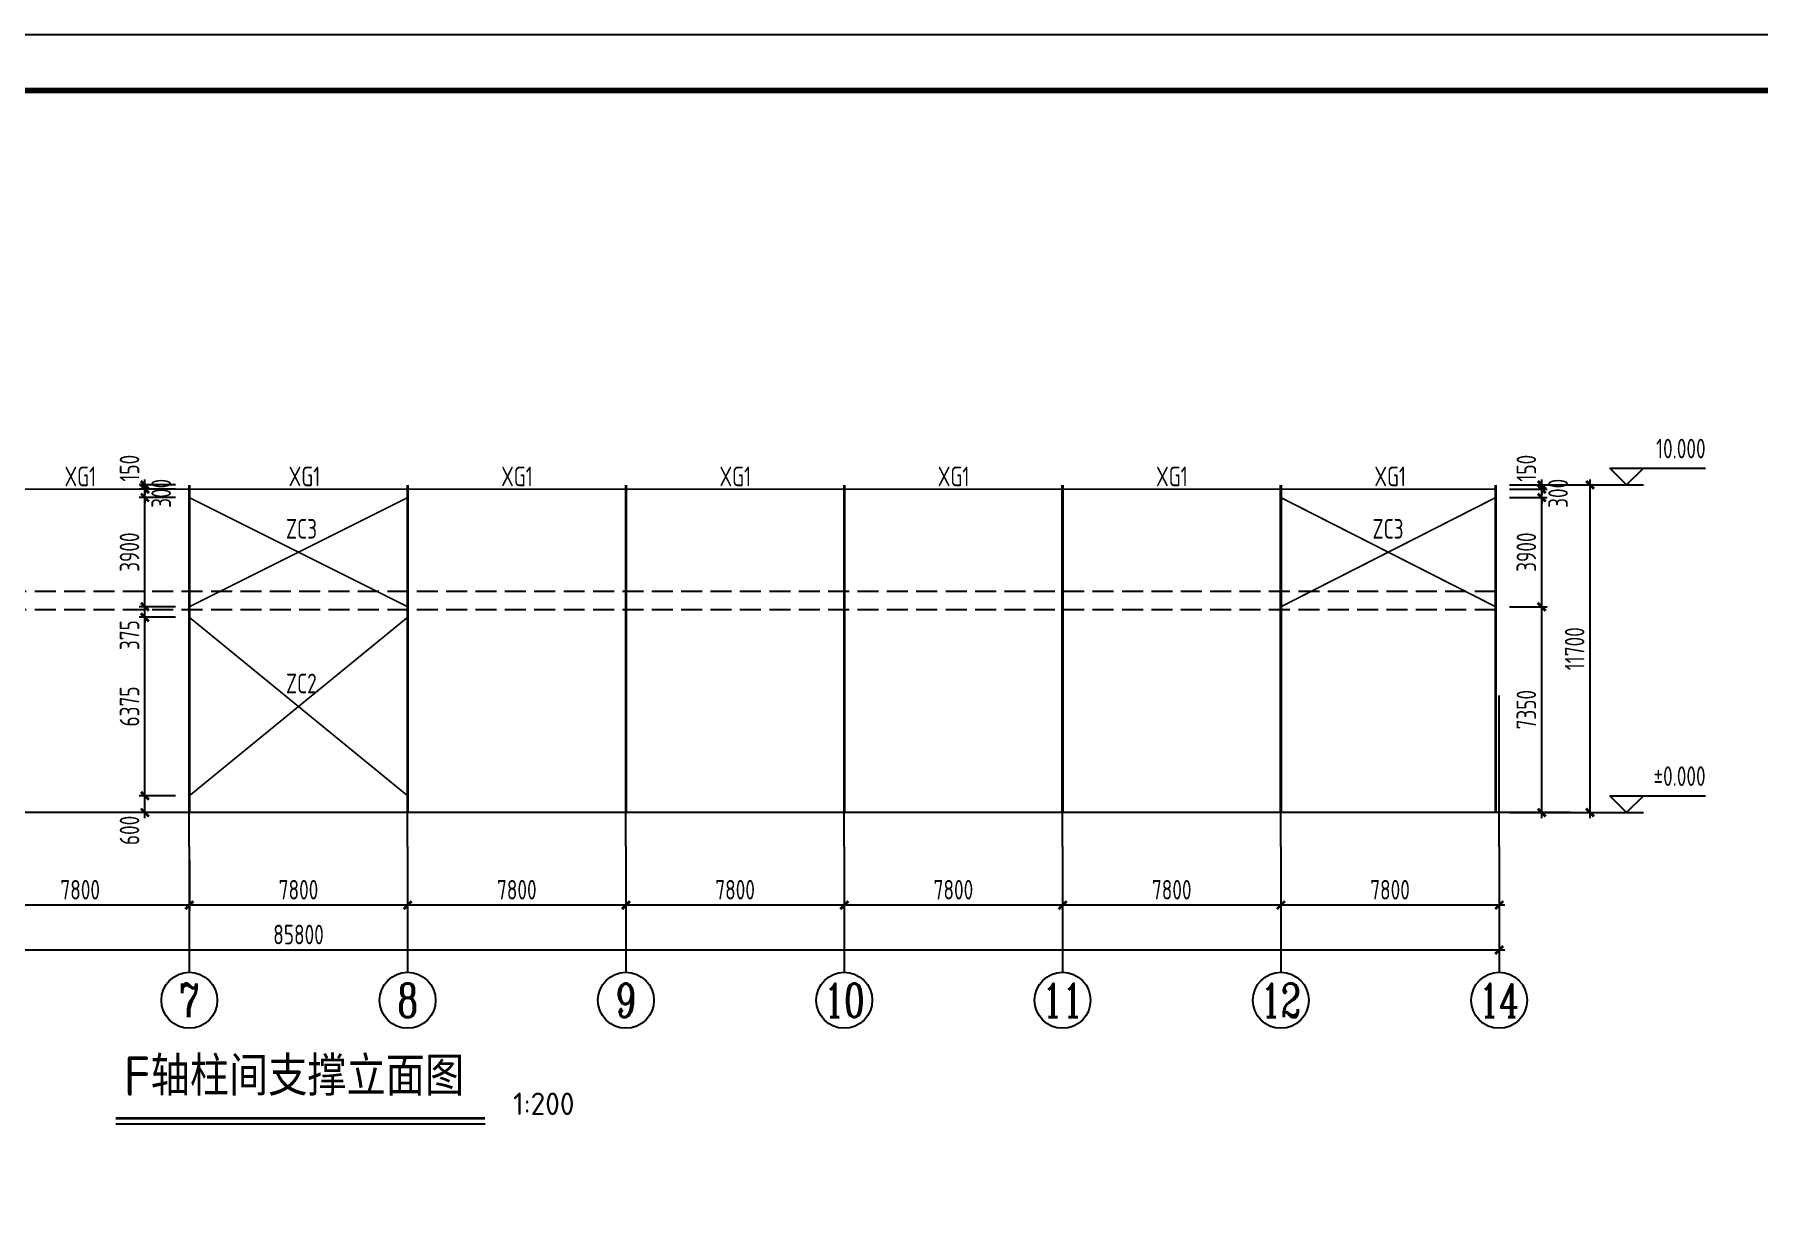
# Model space of a CAD drawing. Extents: x -2746917 to -971774, y -3334247 to -3250358.
# Drawn here: x -1665518 to -1634718, y -3295173 to -3274173 of the extents above; entities that cross this region are included whole.
import ezdxf
from ezdxf.enums import TextEntityAlignment as Align

# ---------------------------------------------------------------- set-up
doc = ezdxf.new("R2010")
doc.units = 0
doc.header["$LTSCALE"] = 1000
doc.header["$MEASUREMENT"] = 0
doc.header["$PDMODE"] = 35
doc.linetypes.add('DASH', pattern=[0.35, 0.25, -0.1])
doc.linetypes.add('DOTE', pattern=[2.42, 2, -0.2, 0.02, -0.2])
doc.layers.get('0').update_dxf_attribs({"linetype": 'CONTINUOUS'})
doc.layers.get('Defpoints').update_dxf_attribs({"linetype": 'CONTINUOUS'})
for name, color, linetype in [('AXIS', 253, 'DOTE'), ('DIM', 3, 'CONTINUOUS'), ('NUM', 7, 'CONTINUOUS'), ('PUB_TITLE', 4, 'CONTINUOUS'), ('REIN', 1, 'CONTINUOUS'), ('TEXT', 7, 'CONTINUOUS'), ('THIN', 7, 'CONTINUOUS')]:
    doc.layers.add(name, color=color, linetype=linetype)
doc.layers.add('yichutu', color=7, linetype='CONTINUOUS', true_color=0xffffff, plot=False)
doc.styles.add('TSSD_Axis', font='Complex.shx', dxfattribs={"width": 0.7, "bigfont": 'hztxt.shx'})
doc.styles.add('TSSD_Dimension', font='tssdeng.shx', dxfattribs={"width": 0.75, "bigfont": 'Hztxt.shx'})
doc.styles.add('TSSD_Label', font='tssdeng.shx', dxfattribs={"width": 0.75, "bigfont": 'hztxt.shx'})
doc.styles.add('TSSD_Norm', font='tssdeng.shx', dxfattribs={"width": 0.75, "bigfont": 'hztxt.shx'})
doc.styles.add('TSSD_Rein', font='Tssdeng.shx', dxfattribs={"width": 0.75, "bigfont": 'hztxt.shx'})
doc.dimstyles.new('TSSD_200_100', dxfattribs={"dimtxt": 350, "dimasz": 100, "dimexe": 100, "dimexo": 250, "dimgap": 100, "dimtad": 1, "dimdec": 0, "dimlfac": 2, "dimzin": 0, "dimdsep": 46, "dimtxsty": 'TSSD_Dimension', "dimblk": 'ARCHTICK', "dimcen": 0, "dimdle": 100, "dimclrt": 7, "dimadec": 0, "dimazin": 0, "dimtfac": 1, "dimtdec": 0, "dimtix": 1, "dimtmove": 2, "dimatfit": 3, "dimfxl": 1, "dimtolj": 1, "dimtzin": 0, "dimarcsym": 0})

# ---------------------------------------------------------------- blocks, each defined once
blk = doc.blocks.new('ts_axno')
at = {"color": 0, "linetype": 'ByBlock', "lineweight": -2}
blk.add_circle((0, 0), 0.5, dxfattribs=at)
at = {"color": 0, "linetype": 'ByBlock', "lineweight": -2, "style": 'TSSD_Axis', "width": 0.7}
blk.add_attdef('A', text='', height=0.6, dxfattribs=at).set_placement((0, 0), align=Align.MIDDLE_CENTER)
blk = doc.blocks.new('_ArchTick')
at = {"color": 0, "const_width": 0.5}
blk.add_lwpolyline([(-0.71, -0.71), (0.71, 0.71)], dxfattribs=at)
blk = doc.blocks.new('*D1898')
at = {"layer": 'Defpoints', "color": 0, "ltscale": 1.5}
for p in [(-1647151, -3288672), (-1643251, -3288672), (-1647151, -3289720)]:
    blk.add_point(p, dxfattribs=at)
at = {"layer": 'DIM', "color": 0, "lineweight": -2, "ltscale": 1.5}
for p, q in [((-1647151, -3288922), (-1647151, -3289820)), ((-1643251, -3288922), (-1643251, -3289820)), ((-1643151, -3289720), (-1647251, -3289720))]:
    blk.add_line(p, q, dxfattribs=at)
at = {"layer": 'DIM', "color": 0, "lineweight": -2, "ltscale": 1.5, "xscale": 100, "yscale": 100, "zscale": 100, "rotation": 180}
blk.add_blockref('_ArchTick', (-1647151, -3289720), dxfattribs=at)
at = {"layer": 'DIM', "color": 0, "lineweight": -2, "ltscale": 1.5, "xscale": 100, "yscale": 100, "zscale": 100}
blk.add_blockref('_ArchTick', (-1643251, -3289720), dxfattribs=at)
at = {"layer": 'DIM', "color": 7, "ltscale": 1.5, "insert": (-1645201, -3289445), "char_height": 350, "attachment_point": 5, "style": 'TSSD_Dimension'}
blk.add_mtext('\\A1;7800', dxfattribs=at)
blk = doc.blocks.new('*D1899')
at = {"layer": 'Defpoints', "color": 0, "ltscale": 1.5}
for p in [(-1651051, -3288672), (-1647151, -3288672), (-1651051, -3289720)]:
    blk.add_point(p, dxfattribs=at)
at = {"layer": 'DIM', "color": 0, "lineweight": -2, "ltscale": 1.5}
for p, q in [((-1651051, -3288922), (-1651051, -3289820)), ((-1647151, -3288922), (-1647151, -3289820)), ((-1647051, -3289720), (-1651151, -3289720))]:
    blk.add_line(p, q, dxfattribs=at)
at = {"layer": 'DIM', "color": 0, "lineweight": -2, "ltscale": 1.5, "xscale": 100, "yscale": 100, "zscale": 100, "rotation": 180}
blk.add_blockref('_ArchTick', (-1651051, -3289720), dxfattribs=at)
at = {"layer": 'DIM', "color": 0, "lineweight": -2, "ltscale": 1.5, "xscale": 100, "yscale": 100, "zscale": 100}
blk.add_blockref('_ArchTick', (-1647151, -3289720), dxfattribs=at)
at = {"layer": 'DIM', "color": 7, "ltscale": 1.5, "insert": (-1649101, -3289445), "char_height": 350, "attachment_point": 5, "style": 'TSSD_Dimension'}
blk.add_mtext('\\A1;7800', dxfattribs=at)
blk = doc.blocks.new('*D1900')
at = {"layer": 'Defpoints', "color": 0, "ltscale": 1.5}
for p in [(-1654951, -3288672), (-1651051, -3288672), (-1654951, -3289720)]:
    blk.add_point(p, dxfattribs=at)
at = {"layer": 'DIM', "color": 0, "lineweight": -2, "ltscale": 1.5}
for p, q in [((-1654951, -3288922), (-1654951, -3289820)), ((-1651051, -3288922), (-1651051, -3289820)), ((-1650951, -3289720), (-1655051, -3289720))]:
    blk.add_line(p, q, dxfattribs=at)
at = {"layer": 'DIM', "color": 0, "lineweight": -2, "ltscale": 1.5, "xscale": 100, "yscale": 100, "zscale": 100, "rotation": 180}
blk.add_blockref('_ArchTick', (-1654951, -3289720), dxfattribs=at)
at = {"layer": 'DIM', "color": 0, "lineweight": -2, "ltscale": 1.5, "xscale": 100, "yscale": 100, "zscale": 100}
blk.add_blockref('_ArchTick', (-1651051, -3289720), dxfattribs=at)
at = {"layer": 'DIM', "color": 7, "ltscale": 1.5, "insert": (-1653001, -3289445), "char_height": 350, "attachment_point": 5, "style": 'TSSD_Dimension'}
blk.add_mtext('\\A1;7800', dxfattribs=at)
blk = doc.blocks.new('*D1901')
at = {"layer": 'Defpoints', "color": 0, "ltscale": 1.5}
for p in [(-1658851, -3288672), (-1654951, -3288672), (-1658851, -3289720)]:
    blk.add_point(p, dxfattribs=at)
at = {"layer": 'DIM', "color": 0, "lineweight": -2, "ltscale": 1.5}
for p, q in [((-1658851, -3288922), (-1658851, -3289820)), ((-1654951, -3288922), (-1654951, -3289820)), ((-1654851, -3289720), (-1658951, -3289720))]:
    blk.add_line(p, q, dxfattribs=at)
at = {"layer": 'DIM', "color": 0, "lineweight": -2, "ltscale": 1.5, "xscale": 100, "yscale": 100, "zscale": 100, "rotation": 180}
blk.add_blockref('_ArchTick', (-1658851, -3289720), dxfattribs=at)
at = {"layer": 'DIM', "color": 0, "lineweight": -2, "ltscale": 1.5, "xscale": 100, "yscale": 100, "zscale": 100}
blk.add_blockref('_ArchTick', (-1654951, -3289720), dxfattribs=at)
at = {"layer": 'DIM', "color": 7, "ltscale": 1.5, "insert": (-1656901, -3289445), "char_height": 350, "attachment_point": 5, "style": 'TSSD_Dimension'}
blk.add_mtext('\\A1;7800', dxfattribs=at)
blk = doc.blocks.new('*D1902')
at = {"layer": 'Defpoints', "color": 0, "ltscale": 1.5}
for p in [(-1662751, -3288672), (-1658851, -3288672), (-1662751, -3289720)]:
    blk.add_point(p, dxfattribs=at)
at = {"layer": 'DIM', "color": 0, "lineweight": -2, "ltscale": 1.5}
for p, q in [((-1662751, -3288922), (-1662751, -3289820)), ((-1658851, -3288922), (-1658851, -3289820)), ((-1658751, -3289720), (-1662851, -3289720))]:
    blk.add_line(p, q, dxfattribs=at)
at = {"layer": 'DIM', "color": 0, "lineweight": -2, "ltscale": 1.5, "xscale": 100, "yscale": 100, "zscale": 100, "rotation": 180}
blk.add_blockref('_ArchTick', (-1662751, -3289720), dxfattribs=at)
at = {"layer": 'DIM', "color": 0, "lineweight": -2, "ltscale": 1.5, "xscale": 100, "yscale": 100, "zscale": 100}
blk.add_blockref('_ArchTick', (-1658851, -3289720), dxfattribs=at)
at = {"layer": 'DIM', "color": 7, "ltscale": 1.5, "insert": (-1660801, -3289445), "char_height": 350, "attachment_point": 5, "style": 'TSSD_Dimension'}
blk.add_mtext('\\A1;7800', dxfattribs=at)
blk = doc.blocks.new('*D1903')
at = {"layer": 'Defpoints', "color": 0, "ltscale": 1.5}
for p in [(-1666651, -3288672), (-1662751, -3288672), (-1666651, -3289720)]:
    blk.add_point(p, dxfattribs=at)
at = {"layer": 'DIM', "color": 0, "lineweight": -2, "ltscale": 1.5}
for p, q in [((-1666651, -3288922), (-1666651, -3289820)), ((-1662751, -3288922), (-1662751, -3289820)), ((-1662651, -3289720), (-1666751, -3289720))]:
    blk.add_line(p, q, dxfattribs=at)
at = {"layer": 'DIM', "color": 0, "lineweight": -2, "ltscale": 1.5, "xscale": 100, "yscale": 100, "zscale": 100, "rotation": 180}
blk.add_blockref('_ArchTick', (-1666651, -3289720), dxfattribs=at)
at = {"layer": 'DIM', "color": 0, "lineweight": -2, "ltscale": 1.5, "xscale": 100, "yscale": 100, "zscale": 100}
blk.add_blockref('_ArchTick', (-1662751, -3289720), dxfattribs=at)
at = {"layer": 'DIM', "color": 7, "ltscale": 1.5, "insert": (-1664701, -3289445), "char_height": 350, "attachment_point": 5, "style": 'TSSD_Dimension'}
blk.add_mtext('\\A1;7800', dxfattribs=at)
blk = doc.blocks.new('*D1908')
at = {"layer": 'Defpoints', "color": 0, "ltscale": 1.5}
for p in [(-1682251, -3288672), (-1639351, -3288672), (-1639351, -3290520)]:
    blk.add_point(p, dxfattribs=at)
at = {"layer": 'DIM', "color": 0, "lineweight": -2, "ltscale": 1.5}
for p, q in [((-1682251, -3288922), (-1682251, -3290620)), ((-1639351, -3288922), (-1639351, -3290620)), ((-1682351, -3290520), (-1639251, -3290520))]:
    blk.add_line(p, q, dxfattribs=at)
at = {"layer": 'DIM', "color": 0, "lineweight": -2, "ltscale": 1.5, "xscale": 100, "yscale": 100, "zscale": 100, "rotation": 180}
blk.add_blockref('_ArchTick', (-1682251, -3290520), dxfattribs=at)
at = {"layer": 'DIM', "color": 0, "lineweight": -2, "ltscale": 1.5, "xscale": 100, "yscale": 100, "zscale": 100}
blk.add_blockref('_ArchTick', (-1639351, -3290520), dxfattribs=at)
at = {"layer": 'DIM', "color": 7, "ltscale": 1.5, "insert": (-1660801, -3290245), "char_height": 350, "attachment_point": 5, "style": 'TSSD_Dimension'}
blk.add_mtext('\\A1;85800', dxfattribs=at)
blk = doc.blocks.new('*D1909')
at = {"layer": 'Defpoints', "color": 0, "ltscale": 1.5}
for p in [(-1643251, -3288672), (-1639351, -3288672), (-1643251, -3289720)]:
    blk.add_point(p, dxfattribs=at)
at = {"layer": 'DIM', "color": 0, "lineweight": -2, "ltscale": 1.5}
for p, q in [((-1643251, -3288922), (-1643251, -3289820)), ((-1639351, -3288922), (-1639351, -3289820)), ((-1639251, -3289720), (-1643351, -3289720))]:
    blk.add_line(p, q, dxfattribs=at)
at = {"layer": 'DIM', "color": 0, "lineweight": -2, "ltscale": 1.5, "xscale": 100, "yscale": 100, "zscale": 100, "rotation": 180}
blk.add_blockref('_ArchTick', (-1643251, -3289720), dxfattribs=at)
at = {"layer": 'DIM', "color": 0, "lineweight": -2, "ltscale": 1.5, "xscale": 100, "yscale": 100, "zscale": 100}
blk.add_blockref('_ArchTick', (-1639351, -3289720), dxfattribs=at)
at = {"layer": 'DIM', "color": 7, "ltscale": 1.5, "insert": (-1641301, -3289445), "char_height": 350, "attachment_point": 5, "style": 'TSSD_Dimension'}
blk.add_mtext('\\A1;7800', dxfattribs=at)
blk = doc.blocks.new('*D1915')
at = {"layer": 'Defpoints', "color": 0, "ltscale": 1.5}
for p in [(-1639414, -3284392), (-1638591, -3284392), (-1639414, -3288067)]:
    blk.add_point(p, dxfattribs=at)
at = {"layer": 'DIM', "color": 0, "lineweight": -2, "ltscale": 1.5}
for p, q in [((-1639164, -3284392), (-1638491, -3284392)), ((-1638591, -3288167), (-1638591, -3284292)), ((-1639164, -3288067), (-1638491, -3288067))]:
    blk.add_line(p, q, dxfattribs=at)
at = {"layer": 'DIM', "color": 0, "lineweight": -2, "ltscale": 1.5, "xscale": 100, "yscale": 100, "zscale": 100}
for p, rotation in [((-1638591, -3284392), 90), ((-1638591, -3288067), 270)]:
    blk.add_blockref('_ArchTick', p, dxfattribs=dict(at, rotation=rotation))
at = {"layer": 'DIM', "color": 7, "ltscale": 1.5, "insert": (-1638866, -3286230), "char_height": 350, "attachment_point": 5, "rotation": 90, "style": 'TSSD_Dimension'}
blk.add_mtext('\\A1;7350', dxfattribs=at)
blk = doc.blocks.new('*D1916')
at = {"layer": 'Defpoints', "color": 0, "ltscale": 1.5}
for p in [(-1639414, -3282442), (-1638591, -3282442), (-1639414, -3284392)]:
    blk.add_point(p, dxfattribs=at)
at = {"layer": 'DIM', "color": 0, "lineweight": -2, "ltscale": 1.5}
for p, q in [((-1639164, -3282442), (-1638491, -3282442)), ((-1638591, -3284492), (-1638591, -3282342)), ((-1639164, -3284392), (-1638491, -3284392))]:
    blk.add_line(p, q, dxfattribs=at)
at = {"layer": 'DIM', "color": 0, "lineweight": -2, "ltscale": 1.5, "xscale": 100, "yscale": 100, "zscale": 100}
for p, rotation in [((-1638591, -3282442), 90), ((-1638591, -3284392), 270)]:
    blk.add_blockref('_ArchTick', p, dxfattribs=dict(at, rotation=rotation))
at = {"layer": 'DIM', "color": 7, "ltscale": 1.5, "insert": (-1638866, -3283417), "char_height": 350, "attachment_point": 5, "rotation": 90, "style": 'TSSD_Dimension'}
blk.add_mtext('\\A1;3900', dxfattribs=at)
blk = doc.blocks.new('*D1917')
at = {"layer": 'Defpoints', "color": 0, "ltscale": 1.5}
for p in [(-1639414, -3282292), (-1638591, -3282292), (-1639414, -3282442)]:
    blk.add_point(p, dxfattribs=at)
at = {"layer": 'DIM', "color": 0, "lineweight": -2, "ltscale": 1.5}
for p, q in [((-1639164, -3282292), (-1638491, -3282292)), ((-1638591, -3282292), (-1638591, -3282192)), ((-1638591, -3282442), (-1638591, -3282292)), ((-1639164, -3282442), (-1638491, -3282442)), ((-1638591, -3282442), (-1638591, -3282542))]:
    blk.add_line(p, q, dxfattribs=at)
at = {"layer": 'DIM', "color": 0, "lineweight": -2, "ltscale": 1.5, "xscale": 100, "yscale": 100, "zscale": 100}
for p, rotation in [((-1638591, -3282292), 270), ((-1638591, -3282442), 90)]:
    blk.add_blockref('_ArchTick', p, dxfattribs=dict(at, rotation=rotation))
at = {"layer": 'DIM', "color": 7, "ltscale": 1.5, "insert": (-1638299, -3282367), "char_height": 350, "attachment_point": 5, "rotation": 90, "style": 'TSSD_Dimension'}
blk.add_mtext('\\A1;300', dxfattribs=at)
blk = doc.blocks.new('*D1918')
at = {"layer": 'Defpoints', "color": 0, "ltscale": 1.5}
for p in [(-1639414, -3282217), (-1639414, -3282292), (-1638591, -3282217)]:
    blk.add_point(p, dxfattribs=at)
at = {"layer": 'DIM', "color": 0, "lineweight": -2, "ltscale": 1.5}
for p, q in [((-1639164, -3282217), (-1638491, -3282217)), ((-1639164, -3282292), (-1638491, -3282292)), ((-1638591, -3282217), (-1638591, -3282117)), ((-1638591, -3282292), (-1638591, -3282217)), ((-1638591, -3282292), (-1638591, -3282392))]:
    blk.add_line(p, q, dxfattribs=at)
at = {"layer": 'DIM', "color": 0, "lineweight": -2, "ltscale": 1.5, "xscale": 100, "yscale": 100, "zscale": 100}
for p, rotation in [((-1638591, -3282217), 270), ((-1638591, -3282292), 90)]:
    blk.add_blockref('_ArchTick', p, dxfattribs=dict(at, rotation=rotation))
at = {"layer": 'DIM', "color": 7, "ltscale": 1.5, "insert": (-1638866, -3281918), "char_height": 350, "attachment_point": 5, "rotation": 90, "style": 'TSSD_Dimension'}
blk.add_mtext('\\A1;150', dxfattribs=at)
blk = doc.blocks.new('*D1919')
at = {"layer": 'Defpoints', "color": 0, "ltscale": 1.5}
for p in [(-1639414, -3282217), (-1637728, -3282217), (-1639414, -3288067)]:
    blk.add_point(p, dxfattribs=at)
at = {"layer": 'DIM', "color": 0, "lineweight": -2, "ltscale": 1.5}
for p, q in [((-1639164, -3282217), (-1637628, -3282217)), ((-1637728, -3288167), (-1637728, -3282117)), ((-1639164, -3288067), (-1637628, -3288067))]:
    blk.add_line(p, q, dxfattribs=at)
at = {"layer": 'DIM', "color": 0, "lineweight": -2, "ltscale": 1.5, "xscale": 100, "yscale": 100, "zscale": 100}
for p, rotation in [((-1637728, -3282217), 90), ((-1637728, -3288067), 270)]:
    blk.add_blockref('_ArchTick', p, dxfattribs=dict(at, rotation=rotation))
at = {"layer": 'DIM', "color": 7, "ltscale": 1.5, "insert": (-1638003, -3285142), "char_height": 350, "attachment_point": 5, "rotation": 90, "style": 'TSSD_Dimension'}
blk.add_mtext('\\A1;11700', dxfattribs=at)
blk = doc.blocks.new('*D1920')
at = {"layer": 'Defpoints', "color": 0, "ltscale": 1.5}
for p in [(-1663545, -3287767), (-1662751, -3287767), (-1662751, -3288067)]:
    blk.add_point(p, dxfattribs=at)
at = {"layer": 'DIM', "color": 0, "lineweight": -2, "ltscale": 1.5}
for p, q in [((-1663001, -3287767), (-1663645, -3287767)), ((-1663545, -3288167), (-1663545, -3287667)), ((-1663001, -3288067), (-1663645, -3288067))]:
    blk.add_line(p, q, dxfattribs=at)
at = {"layer": 'DIM', "color": 0, "lineweight": -2, "ltscale": 1.5, "xscale": 100, "yscale": 100, "zscale": 100}
for p, rotation in [((-1663545, -3287767), 90), ((-1663545, -3288067), 270)]:
    blk.add_blockref('_ArchTick', p, dxfattribs=dict(at, rotation=rotation))
at = {"layer": 'DIM', "color": 7, "ltscale": 1.5, "insert": (-1663820, -3288386), "char_height": 350, "attachment_point": 5, "rotation": 90, "style": 'TSSD_Dimension'}
blk.add_mtext('\\A1;600', dxfattribs=at)
blk = doc.blocks.new('*D1921')
at = {"layer": 'Defpoints', "color": 0, "ltscale": 1.5}
for p in [(-1663545, -3284580), (-1662751, -3284580), (-1662751, -3287767)]:
    blk.add_point(p, dxfattribs=at)
at = {"layer": 'DIM', "color": 0, "lineweight": -2, "ltscale": 1.5}
for p, q in [((-1663001, -3284580), (-1663645, -3284580)), ((-1663545, -3287867), (-1663545, -3284480)), ((-1663001, -3287767), (-1663645, -3287767))]:
    blk.add_line(p, q, dxfattribs=at)
at = {"layer": 'DIM', "color": 0, "lineweight": -2, "ltscale": 1.5, "xscale": 100, "yscale": 100, "zscale": 100}
for p, rotation in [((-1663545, -3284580), 90), ((-1663545, -3287767), 270)]:
    blk.add_blockref('_ArchTick', p, dxfattribs=dict(at, rotation=rotation))
at = {"layer": 'DIM', "color": 7, "ltscale": 1.5, "insert": (-1663820, -3286173), "char_height": 350, "attachment_point": 5, "rotation": 90, "style": 'TSSD_Dimension'}
blk.add_mtext('\\A1;6375', dxfattribs=at)
blk = doc.blocks.new('*D1922')
at = {"layer": 'Defpoints', "color": 0, "ltscale": 1.5}
for p in [(-1663545, -3284392), (-1662751, -3284392), (-1662751, -3284580)]:
    blk.add_point(p, dxfattribs=at)
at = {"layer": 'DIM', "color": 0, "lineweight": -2, "ltscale": 1.5}
for p, q in [((-1663001, -3284392), (-1663645, -3284392)), ((-1663545, -3284392), (-1663545, -3284292)), ((-1663545, -3284580), (-1663545, -3284392)), ((-1663001, -3284580), (-1663645, -3284580)), ((-1663545, -3284580), (-1663545, -3284680))]:
    blk.add_line(p, q, dxfattribs=at)
at = {"layer": 'DIM', "color": 0, "lineweight": -2, "ltscale": 1.5, "xscale": 100, "yscale": 100, "zscale": 100}
for p, rotation in [((-1663545, -3284392), 270), ((-1663545, -3284580), 90)]:
    blk.add_blockref('_ArchTick', p, dxfattribs=dict(at, rotation=rotation))
at = {"layer": 'DIM', "color": 7, "ltscale": 1.5, "insert": (-1663820, -3284899), "char_height": 350, "attachment_point": 5, "rotation": 90, "style": 'TSSD_Dimension'}
blk.add_mtext('\\A1;375', dxfattribs=at)
blk = doc.blocks.new('*D1923')
at = {"layer": 'Defpoints', "color": 0, "ltscale": 1.5}
for p in [(-1663545, -3282442), (-1662751, -3282442), (-1662751, -3284392)]:
    blk.add_point(p, dxfattribs=at)
at = {"layer": 'DIM', "color": 0, "lineweight": -2, "ltscale": 1.5}
for p, q in [((-1663001, -3282442), (-1663645, -3282442)), ((-1663545, -3284492), (-1663545, -3282342)), ((-1663001, -3284392), (-1663645, -3284392))]:
    blk.add_line(p, q, dxfattribs=at)
at = {"layer": 'DIM', "color": 0, "lineweight": -2, "ltscale": 1.5, "xscale": 100, "yscale": 100, "zscale": 100}
for p, rotation in [((-1663545, -3282442), 90), ((-1663545, -3284392), 270)]:
    blk.add_blockref('_ArchTick', p, dxfattribs=dict(at, rotation=rotation))
at = {"layer": 'DIM', "color": 7, "ltscale": 1.5, "insert": (-1663820, -3283417), "char_height": 350, "attachment_point": 5, "rotation": 90, "style": 'TSSD_Dimension'}
blk.add_mtext('\\A1;3900', dxfattribs=at)
blk = doc.blocks.new('*D1924')
at = {"layer": 'Defpoints', "color": 0, "ltscale": 1.5}
for p in [(-1663545, -3282292), (-1662751, -3282292), (-1662751, -3282442)]:
    blk.add_point(p, dxfattribs=at)
at = {"layer": 'DIM', "color": 0, "lineweight": -2, "ltscale": 1.5}
for p, q in [((-1663001, -3282292), (-1663645, -3282292)), ((-1663545, -3282292), (-1663545, -3282192)), ((-1663545, -3282442), (-1663545, -3282292)), ((-1663001, -3282442), (-1663645, -3282442)), ((-1663545, -3282442), (-1663545, -3282542))]:
    blk.add_line(p, q, dxfattribs=at)
at = {"layer": 'DIM', "color": 0, "lineweight": -2, "ltscale": 1.5, "xscale": 100, "yscale": 100, "zscale": 100}
for p, rotation in [((-1663545, -3282292), 270), ((-1663545, -3282442), 90)]:
    blk.add_blockref('_ArchTick', p, dxfattribs=dict(at, rotation=rotation))
at = {"layer": 'DIM', "color": 7, "ltscale": 1.5, "insert": (-1663254, -3282367), "char_height": 350, "attachment_point": 5, "rotation": 90, "style": 'TSSD_Dimension'}
blk.add_mtext('\\A1;300', dxfattribs=at)
blk = doc.blocks.new('*D1925')
at = {"layer": 'Defpoints', "color": 0, "ltscale": 1.5}
for p in [(-1663545, -3282217), (-1662751, -3282217), (-1662751, -3282292)]:
    blk.add_point(p, dxfattribs=at)
at = {"layer": 'DIM', "color": 0, "lineweight": -2, "ltscale": 1.5}
for p, q in [((-1663001, -3282217), (-1663645, -3282217)), ((-1663001, -3282292), (-1663645, -3282292)), ((-1663545, -3282217), (-1663545, -3282117)), ((-1663545, -3282292), (-1663545, -3282217)), ((-1663545, -3282292), (-1663545, -3282392))]:
    blk.add_line(p, q, dxfattribs=at)
at = {"layer": 'DIM', "color": 0, "lineweight": -2, "ltscale": 1.5, "xscale": 100, "yscale": 100, "zscale": 100}
for p, rotation in [((-1663545, -3282217), 270), ((-1663545, -3282292), 90)]:
    blk.add_blockref('_ArchTick', p, dxfattribs=dict(at, rotation=rotation))
at = {"layer": 'DIM', "color": 7, "ltscale": 1.5, "insert": (-1663820, -3281918), "char_height": 350, "attachment_point": 5, "rotation": 90, "style": 'TSSD_Dimension'}
blk.add_mtext('\\A1;150', dxfattribs=at)
blk = doc.blocks.new('yct-891-420-89100-42000-100-2004.0')
at = {"layer": 'yichutu', "color": 7, "true_color": 0xffffff}
blk.add_lwpolyline([(0, 0), (0, 42000), (89100, 42000), (89100, 0)], close=True, dxfattribs=at)
blk = doc.blocks.new('A$C440D491C')
at = {"layer": 'PUB_TITLE'}
blk.add_lwpolyline([(0, 0), (0, 42000), (89100, 42000), (89100, 0)], close=True, dxfattribs=at)
at = {"layer": 'PUB_TITLE', "const_width": 100}
blk.add_lwpolyline([(88100, 1000), (88100, 41000), (713, 41000), (713, 1000), (88100, 1000)], dxfattribs=at)

msp = doc.modelspace()

# ---------------------------------------------------------------- linework, layer by layer
at = {"layer": 'AXIS', "ltscale": 1.5}
for p, q in [((-1662751.34, -3288672.17), (-1662751.34, -3285977.46)), ((-1658851.34, -3288672.17), (-1658851.34, -3285977.46)), ((-1654951.34, -3288672.17), (-1654951.34, -3285977.46)), ((-1651051.34, -3288672.17), (-1651051.34, -3285977.46)), ((-1647151.34, -3288672.17), (-1647151.34, -3285977.46)), ((-1643251.34, -3288672.17), (-1643251.34, -3285977.46)), ((-1639351.34, -3288672.17), (-1639351.34, -3285977.46))]:
    msp.add_line(p, q, dxfattribs=at)
at = {"layer": 'DIM', "color": 252, "linetype": 'DASH', "ltscale": 1.5}
for p, q in [((-1639413.84, -3284120.2), (-1682188.84, -3284120.2)), ((-1639413.84, -3284445.2), (-1682188.84, -3284445.2))]:
    msp.add_line(p, q, dxfattribs=at)
at = {"layer": 'NUM', "ltscale": 1.5}
for p, q in [((-1662751.34, -3288672.17), (-1662751.34, -3290919.81)), ((-1658851.34, -3288672.17), (-1658851.34, -3290919.81)), ((-1654951.34, -3288672.17), (-1654951.34, -3290919.81)), ((-1651051.34, -3288672.17), (-1651051.34, -3290919.81)), ((-1647151.34, -3288672.17), (-1647151.34, -3290919.81)), ((-1643251.34, -3288672.17), (-1643251.34, -3290919.81)), ((-1639351.34, -3288672.17), (-1639351.34, -3290919.81))]:
    msp.add_line(p, q, dxfattribs=at)
at = {"layer": 'NUM', "color": 0, "linetype": 'ByBlock', "const_width": 50}
msp.add_lwpolyline([(-1664066.69, -3293525.69), (-1657468.99, -3293525.69)], dxfattribs=at)
at = {"layer": 'NUM', "color": 0, "linetype": 'ByBlock'}
msp.add_lwpolyline([(-1664066.69, -3293625.69), (-1657468.99, -3293625.69)], dxfattribs=at)
at = {"layer": 'REIN', "color": 0, "ltscale": 0.1}
msp.add_line((-1638079.05, -3288067.2), (-1682846.02, -3288067.2), dxfattribs=at)
at = {"layer": 'REIN', "color": 4, "const_width": 30}
msp.add_lwpolyline([(-1639413.84, -3282292.2), (-1682188.84, -3282292.2)], dxfattribs=at)
at = {"layer": 'REIN', "color": 0, "ltscale": 0.1, "const_width": 50}
for points in [[(-1662751.34, -3288067.2), (-1662751.34, -3282217.2)], [(-1658851.34, -3288067.2), (-1658851.34, -3282217.2)], [(-1654951.34, -3288067.2), (-1654951.34, -3282217.2)], [(-1651051.34, -3288067.2), (-1651051.34, -3282217.2)], [(-1647151.34, -3288067.2), (-1647151.34, -3282217.2)], [(-1643251.34, -3288067.2), (-1643251.34, -3282217.2)], [(-1639413.84, -3288067.2), (-1639413.84, -3282217.2)]]:
    msp.add_lwpolyline(points, dxfattribs=at)
at = {"layer": 'REIN'}
for points in [[(-1662751.34, -3282442.2, 30, 30, 0), (-1658851.34, -3284392.2, 30, 30, 0)], [(-1658851.34, -3282442.2, 30, 30, 0), (-1662751.34, -3284392.2, 30, 30, 0)], [(-1639413.84, -3282442.2, 30, 30, 0), (-1643251.34, -3284392.2, 30, 30, 0)], [(-1643251.34, -3282442.2, 30, 30, 0), (-1639413.84, -3284392.2, 30, 30, 0)], [(-1662751.34, -3284579.7, 30, 30, 0), (-1658851.34, -3287767.2, 30, 30, 0)], [(-1658851.34, -3284579.7, 30, 30, 0), (-1662751.34, -3287767.2, 30, 30, 0)]]:
    msp.add_lwpolyline(points, format="xyseb", dxfattribs=at)
at = {"layer": 'THIN'}
for p, q in [((-1637073.93, -3282217.2), (-1637373.93, -3281917.2)), ((-1637373.93, -3281917.2), (-1636773.93, -3281917.2)), ((-1637073.93, -3282217.2), (-1636773.93, -3281917.2)), ((-1636773.93, -3281917.2), (-1635663.36, -3281917.2)), ((-1637728.25, -3282217.2), (-1636773.93, -3282217.2)), ((-1637073.93, -3282217.2), (-1637073.93, -3282217.2)), ((-1637073.93, -3288067.2), (-1637373.93, -3287767.2)), ((-1637373.93, -3287767.2), (-1636773.93, -3287767.2)), ((-1637073.93, -3288067.2), (-1636773.93, -3287767.2)), ((-1636773.93, -3287767.2), (-1635663.36, -3287767.2)), ((-1637728.25, -3288067.2), (-1636773.93, -3288067.2)), ((-1637073.93, -3288067.2), (-1637073.93, -3288067.2))]:
    msp.add_line(p, q, dxfattribs=at)

# ---------------------------------------------------------------- block references
at = {"ltscale": 1.5}
msp.add_blockref('A$C440D491C', (-1687492.07, -3316173.05), dxfattribs=at)
at = {"layer": 'NUM'}
ref = msp.add_blockref('ts_axno', (-1662751.34, -3291419.81), dxfattribs=dict(at, xscale=1000, yscale=1000, zscale=1000))
ref.add_attrib('7', '7', dxfattribs={"height": 600, "style": 'TSSD_Axis', "width": 0.7}).set_placement((-1662751.34, -3291419.81), align=Align.MIDDLE_CENTER)
ref = msp.add_blockref('ts_axno', (-1658851.34, -3291419.81), dxfattribs=dict(at, xscale=1000, yscale=1000, zscale=1000))
ref.add_attrib('8', '8', dxfattribs={"height": 600, "style": 'TSSD_Axis', "width": 0.7}).set_placement((-1658851.34, -3291419.81), align=Align.MIDDLE_CENTER)
ref = msp.add_blockref('ts_axno', (-1654951.34, -3291419.81), dxfattribs=dict(at, xscale=1000, yscale=1000, zscale=1000))
ref.add_attrib('9', '9', dxfattribs={"height": 600, "style": 'TSSD_Axis', "width": 0.7}).set_placement((-1654951.34, -3291419.81), align=Align.MIDDLE_CENTER)
ref = msp.add_blockref('ts_axno', (-1651051.34, -3291419.81), dxfattribs=dict(at, xscale=1000, yscale=1000, zscale=1000))
ref.add_attrib('10', '10', dxfattribs={"height": 600, "style": 'TSSD_Axis', "width": 0.7}).set_placement((-1651051.34, -3291419.81), align=Align.MIDDLE_CENTER)
ref = msp.add_blockref('ts_axno', (-1647151.34, -3291419.81), dxfattribs=dict(at, xscale=1000, yscale=1000, zscale=1000))
ref.add_attrib('11', '11', dxfattribs={"height": 600, "style": 'TSSD_Axis', "width": 0.7}).set_placement((-1647151.34, -3291419.81), align=Align.MIDDLE_CENTER)
ref = msp.add_blockref('ts_axno', (-1643251.34, -3291419.81), dxfattribs=dict(at, xscale=1000, yscale=1000, zscale=1000))
ref.add_attrib('12', '12', dxfattribs={"height": 600, "style": 'TSSD_Axis', "width": 0.7}).set_placement((-1643251.34, -3291419.81), align=Align.MIDDLE_CENTER)
ref = msp.add_blockref('ts_axno', (-1639351.34, -3291419.81), dxfattribs=dict(at, xscale=1000, yscale=1000, zscale=1000))
ref.add_attrib('14', '14', dxfattribs={"height": 600, "style": 'TSSD_Axis', "width": 0.7}).set_placement((-1639351.34, -3291419.81), align=Align.MIDDLE_CENTER)
at = {"layer": 'yichutu'}
msp.add_blockref('yct-891-420-89100-42000-100-2004.0', (-1687492.07, -3316173.05), dxfattribs=at)

# ---------------------------------------------------------------- texts
at = {"layer": 'TEXT', "ltscale": 1.5, "style": 'TSSD_Rein', "width": 0.75}
for s, p in [('XG1', (-1664980.74, -3282239.85)), ('XG1', (-1660977.36, -3282239.85)), ('XG1', (-1657180.74, -3282239.85)), ('XG1', (-1653280.74, -3282239.85)), ('XG1', (-1649380.74, -3282239.85)), ('XG1', (-1645480.74, -3282239.85)), ('XG1', (-1641580.74, -3282239.85)), ('ZC3', (-1661024.75, -3283174.95)), ('ZC3', (-1641613.99, -3283174.95)), ('ZC2', (-1661024.75, -3285936.95))]:
    msp.add_text(s, height=350, dxfattribs=at).set_placement(p)
at = {"layer": 'TEXT', "color": 0, "lineweight": 5, "style": 'TSSD_Norm'}
msp.add_text('F轴柱间支撑立面图', height=700, dxfattribs=at).set_placement((-1663921.81, -3293333.57), align=Align.BOTTOM_LEFT)
at = {"layer": 'TEXT', "color": 0, "linetype": 'ByBlock', "lineweight": 5, "style": 'TSSD_Norm'}
msp.add_text('1:200', height=400, dxfattribs=at).set_placement((-1656968.99, -3293587.64), align=Align.BOTTOM_LEFT)
at = {"layer": 'THIN', "style": 'TSSD_Label', "width": 0.75}
for s, p in [('10.000', (-1635663.36, -3281847.2)), ('%%p0.000', (-1635663.36, -3287697.2))]:
    msp.add_text(s, height=350, dxfattribs=at).set_placement(p, align=Align.BOTTOM_RIGHT)

# ---------------------------------------------------------------- dimensions: what is measured, and where the dimension line sits
at = {"layer": 'DIM', "ltscale": 1.5}
for base, p1, p2, picture, middle in [((-1663545.3, -3282217.2), (-1662751.34, -3282292.2), (-1662751.34, -3282217.2), '*D1925', (-1663820.3, -3281918.13)), ((-1638590.75, -3282217.2), (-1639413.84, -3282292.2), (-1639413.84, -3282217.2), '*D1918', (-1638865.75, -3281918.13)), ((-1663545.3, -3282292.2), (-1662751.34, -3282442.2), (-1662751.34, -3282292.2), '*D1924', (-1663253.63, -3282367.2)), ((-1638590.75, -3282292.2), (-1639413.84, -3282442.2), (-1639413.84, -3282292.2), '*D1917', (-1638299.09, -3282367.2)), ((-1663545.3, -3284392.2), (-1662751.34, -3284579.7), (-1662751.34, -3284392.2), '*D1922', (-1663820.3, -3284898.97)), ((-1663545.3, -3287767.2), (-1662751.34, -3288067.2), (-1662751.34, -3287767.2), '*D1920', (-1663820.3, -3288386.47))]:
    dim = msp.add_linear_dim(base=base, p1=p1, p2=p2, angle=90, dimstyle='TSSD_200_100', dxfattribs=at)
    dim.commit()
    dim.dimension.update_dxf_attribs({"geometry": picture, "text_midpoint": middle, "dimtype": 160})
for base, p1, p2, angle, picture, middle in [((-1637728.25, -3282217.2), (-1639413.84, -3288067.2), (-1639413.84, -3282217.2), 90, '*D1919', (-1638003.25, -3285142.2)), ((-1663545.3, -3282442.2), (-1662751.34, -3284392.2), (-1662751.34, -3282442.2), 90, '*D1923', (-1663820.3, -3283417.2)), ((-1638590.75, -3282442.2), (-1639413.84, -3284392.2), (-1639413.84, -3282442.2), 90, '*D1916', (-1638865.75, -3283417.2)), ((-1638590.75, -3284392.2), (-1639413.84, -3288067.2), (-1639413.84, -3284392.2), 90, '*D1915', (-1638865.75, -3286229.7)), ((-1663545.3, -3284579.7), (-1662751.34, -3287767.2), (-1662751.34, -3284579.7), 90, '*D1921', (-1663820.3, -3286173.45)), ((-1639351.34, -3290519.81), (-1682251.34, -3288672.17), (-1639351.34, -3288672.17), 180, '*D1908', (-1660801.34, -3290244.81)), ((-1666651.34, -3289719.81), (-1662751.34, -3288672.17), (-1666651.34, -3288672.17), 180, '*D1903', (-1664701.34, -3289444.81)), ((-1662751.34, -3289719.81), (-1658851.34, -3288672.17), (-1662751.34, -3288672.17), 180, '*D1902', (-1660801.34, -3289444.81)), ((-1658851.34, -3289719.81), (-1654951.34, -3288672.17), (-1658851.34, -3288672.17), 180, '*D1901', (-1656901.34, -3289444.81)), ((-1654951.34, -3289719.81), (-1651051.34, -3288672.17), (-1654951.34, -3288672.17), 180, '*D1900', (-1653001.34, -3289444.81)), ((-1651051.34, -3289719.81), (-1647151.34, -3288672.17), (-1651051.34, -3288672.17), 180, '*D1899', (-1649101.34, -3289444.81)), ((-1647151.34, -3289719.81), (-1643251.34, -3288672.17), (-1647151.34, -3288672.17), 180, '*D1898', (-1645201.34, -3289444.81)), ((-1643251.34, -3289719.81), (-1639351.34, -3288672.17), (-1643251.34, -3288672.17), 180, '*D1909', (-1641301.34, -3289444.81))]:
    dim = msp.add_linear_dim(base=base, p1=p1, p2=p2, angle=angle, dimstyle='TSSD_200_100', dxfattribs=at)
    dim.commit()
    dim.dimension.update_dxf_attribs({"geometry": picture, "text_midpoint": middle})

doc.saveas('drawing.dxf')
